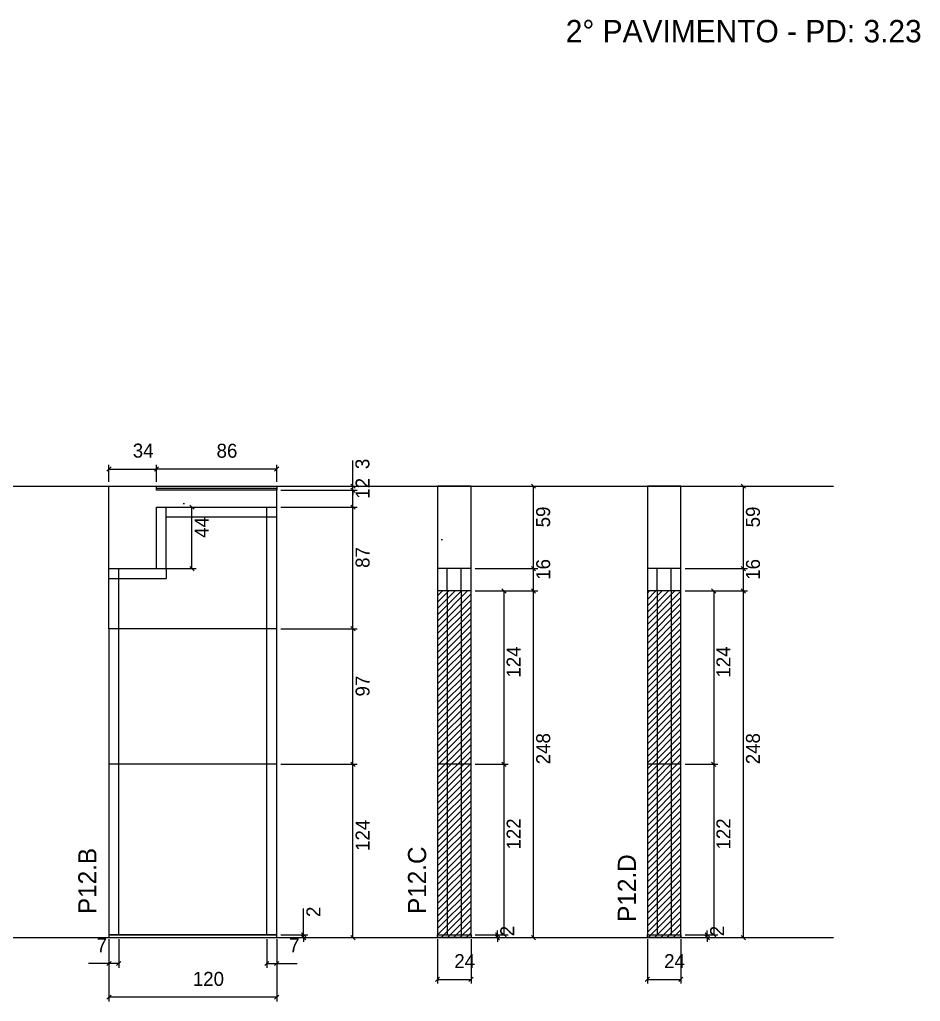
# Model space of a CAD drawing. Header units: metres. Extents: x 1863 to 3279, y 8490 to 9206.
# Drawn here: x 2634 to 3279, y 8490 to 9192 of the extents above; entities that cross this region are included whole.
import ezdxf

# ---------------------------------------------------------------- set-up
doc = ezdxf.new("R2010")
doc.units = ezdxf.units.M
for name, color, linetype in [('COTA', 7, 'Continuous'), ('Hachura', 7, 'Continuous'), ('NOMENCLATURA', 7, 'Continuous'), ('Nível', 7, 'Continuous'), ('Painéis', 7, 'Continuous'), ('SARR_2.2x7', 7, 'Continuous'), ('SARR_EDITAR', 7, 'Continuous'), ('Texto Seção', 7, 'Continuous')]:
    doc.layers.add(name, color=color, linetype=linetype)

msp = doc.modelspace()

# ---------------------------------------------------------------- hatches: boundary and pattern name
at = {"layer": 'COTA'}
h = msp.add_hatch(dxfattribs=at)
h.set_pattern_fill('AR-CONC')
h.paths.add_polyline_path([(2732.34, 8855.16), (2818.34, 8855.16), (2818.34, 8843.16), (2732.34, 8843.16), (2732.34, 8799.16), (2698.34, 8799.16), (2698.34, 8858.16), (2732.34, 8858.16), (2732.34, 8855.16)])
h = msp.add_hatch(dxfattribs=at)
h.set_pattern_fill('AR-CONC')
h.paths.add_polyline_path([(2957.44, 8858.16), (2933.44, 8858.16), (2933.44, 8799.16), (2957.44, 8799.16), (2957.44, 8858.16)])
h = msp.add_hatch(dxfattribs=at)
h.set_pattern_fill('AR-CONC')
h.paths.add_polyline_path([(3107.56, 8858.16), (3083.56, 8858.16), (3083.56, 8799.16), (3107.56, 8799.16), (3107.56, 8858.16)])
at = {"layer": 'Hachura'}
h = msp.add_hatch(dxfattribs=at)
h.set_pattern_fill('ANSI31')
h.paths.add_polyline_path([(2957.44, 8535.16), (2957.44, 8783.16), (2933.44, 8783.16), (2933.44, 8535.16), (2957.44, 8535.16)])
h = msp.add_hatch(dxfattribs=at)
h.set_pattern_fill('ANSI31')
h.paths.add_polyline_path([(3107.56, 8535.16), (3107.56, 8783.16), (3083.56, 8783.16), (3083.56, 8535.16), (3107.56, 8535.16)])

# ---------------------------------------------------------------- linework, layer by layer
at = {"layer": 'COTA', "color": 0, "lineweight": 25}
for p, q in [((2699.84, 8871.87), (2696.84, 8868.87)), ((2730.84, 8868.87), (2733.84, 8871.87)), ((2733.84, 8871.87), (2730.84, 8868.87)), ((2816.84, 8868.87), (2819.84, 8871.87)), ((2871.39, 8859.66), (2874.39, 8856.66)), ((3003.63, 8856.66), (3000.63, 8859.66)), ((3153.75, 8856.66), (3150.75, 8859.66)), ((2874.39, 8853.66), (2871.39, 8856.66)), ((2874.39, 8853.66), (2871.39, 8856.66)), ((2759.21, 8841.66), (2756.21, 8844.66)), ((2871.39, 8844.66), (2874.39, 8841.66)), ((2874.39, 8841.66), (2871.39, 8844.66)), ((2756.21, 8800.66), (2759.21, 8797.66)), ((3000.63, 8800.66), (3003.63, 8797.66)), ((3003.63, 8797.66), (3000.63, 8800.66)), ((3150.75, 8800.66), (3153.75, 8797.66)), ((3153.75, 8797.66), (3150.75, 8800.66)), ((2982.44, 8781.66), (2979.44, 8784.66)), ((3003.63, 8781.66), (3000.63, 8784.66)), ((3000.63, 8784.66), (3003.63, 8781.66)), ((3132.56, 8781.66), (3129.56, 8784.66)), ((3153.75, 8781.66), (3150.75, 8784.66)), ((3150.75, 8784.66), (3153.75, 8781.66)), ((2874.39, 8754.66), (2871.39, 8757.66)), ((2871.39, 8757.66), (2874.39, 8754.66)), ((2874.39, 8657.66), (2871.39, 8660.66)), ((2871.39, 8660.66), (2874.39, 8657.66)), ((2979.44, 8660.66), (2982.44, 8657.66)), ((2982.44, 8657.66), (2979.44, 8660.66)), ((3129.56, 8660.66), (3132.56, 8657.66)), ((3132.56, 8657.66), (3129.56, 8660.66)), ((2836.1, 8538.66), (2839.1, 8535.66)), ((2839.1, 8533.66), (2836.1, 8536.66)), ((2871.39, 8536.66), (2874.39, 8533.66)), ((2974.85, 8538.66), (2977.85, 8535.66)), ((2977.85, 8533.66), (2974.85, 8536.66)), ((2979.44, 8538.66), (2982.44, 8535.66)), ((3000.63, 8536.66), (3003.63, 8533.66)), ((3124.97, 8538.66), (3127.97, 8535.66)), ((3127.97, 8533.66), (3124.97, 8536.66)), ((3129.56, 8538.66), (3132.56, 8535.66)), ((3150.75, 8536.66), (3153.75, 8533.66)), ((2699.84, 8518.15), (2696.84, 8515.15)), ((2703.84, 8515.15), (2706.84, 8518.15)), ((2812.84, 8518.15), (2809.84, 8515.15)), ((2816.84, 8515.15), (2819.84, 8518.15)), ((2934.94, 8506.77), (2931.94, 8503.77)), ((2955.94, 8503.77), (2958.94, 8506.77)), ((3085.06, 8506.77), (3082.06, 8503.77)), ((3106.06, 8503.77), (3109.06, 8506.77)), ((2699.84, 8494.05), (2696.84, 8491.05)), ((2816.84, 8491.05), (2819.84, 8494.05))]:
    msp.add_line(p, q, dxfattribs=at)
at = {"layer": 'COTA', "color": 4, "lineweight": 25}
for p, q in [((2698.34, 8861.16), (2698.34, 8873.37)), ((2732.34, 8861.16), (2732.34, 8873.37)), ((2732.34, 8861.16), (2732.34, 8873.37)), ((2818.34, 8861.16), (2818.34, 8873.37)), ((2872.89, 8858.16), (2872.89, 8876.49)), ((2698.34, 8870.37), (2732.34, 8870.37)), ((2818.34, 8870.37), (2732.34, 8870.37)), ((2821.34, 8858.16), (2875.89, 8858.16)), ((2872.89, 8855.16), (2872.89, 8858.16)), ((2960.44, 8858.16), (3005.13, 8858.16)), ((3002.13, 8799.16), (3002.13, 8858.16)), ((3110.56, 8858.16), (3155.25, 8858.16)), ((3152.25, 8799.16), (3152.25, 8858.16)), ((2821.34, 8855.16), (2875.89, 8855.16)), ((2821.34, 8855.16), (2875.89, 8855.16)), ((2872.89, 8843.16), (2872.89, 8855.16)), ((2872.89, 8855.16), (2872.89, 8852.16)), ((2735.34, 8843.16), (2760.71, 8843.16)), ((2757.71, 8799.16), (2757.71, 8843.16)), ((2821.34, 8843.16), (2875.89, 8843.16)), ((2821.34, 8843.16), (2875.89, 8843.16)), ((2872.89, 8756.16), (2872.89, 8843.16)), ((2735.34, 8799.16), (2760.71, 8799.16)), ((2960.44, 8799.16), (3005.13, 8799.16)), ((2960.44, 8799.16), (3005.13, 8799.16)), ((3002.13, 8783.16), (3002.13, 8799.16)), ((3110.56, 8799.16), (3155.25, 8799.16)), ((3110.56, 8799.16), (3155.25, 8799.16)), ((3152.25, 8783.16), (3152.25, 8799.16)), ((2960.44, 8783.16), (3005.13, 8783.16)), ((2960.44, 8783.16), (2983.94, 8783.16)), ((2960.44, 8783.16), (3005.13, 8783.16)), ((2980.94, 8783.16), (2980.94, 8659.16)), ((3002.13, 8535.16), (3002.13, 8783.16)), ((3110.56, 8783.16), (3155.25, 8783.16)), ((3110.56, 8783.16), (3134.06, 8783.16)), ((3110.56, 8783.16), (3155.25, 8783.16)), ((3131.06, 8783.16), (3131.06, 8659.16)), ((3152.25, 8535.16), (3152.25, 8783.16)), ((2821.34, 8756.16), (2875.89, 8756.16)), ((2821.34, 8756.16), (2875.89, 8756.16)), ((2872.89, 8659.16), (2872.89, 8756.16)), ((2821.34, 8659.16), (2875.89, 8659.16)), ((2821.34, 8659.16), (2875.89, 8659.16)), ((2872.89, 8535.16), (2872.89, 8659.16)), ((2960.44, 8659.16), (2983.94, 8659.16)), ((2960.44, 8659.16), (2983.94, 8659.16)), ((2980.94, 8659.16), (2980.94, 8537.16)), ((3110.56, 8659.16), (3134.06, 8659.16)), ((3110.56, 8659.16), (3134.06, 8659.16)), ((3131.06, 8659.16), (3131.06, 8537.16)), ((2837.6, 8537.16), (2837.6, 8555.96)), ((2698.34, 8534.16), (2698.34, 8489.55)), ((2705.34, 8534.16), (2705.34, 8513.65)), ((2811.34, 8534.16), (2811.34, 8513.65)), ((2818.34, 8534.16), (2818.34, 8489.55)), ((2821.34, 8537.16), (2840.6, 8537.16)), ((2821.34, 8535.16), (2840.6, 8535.16)), ((2821.34, 8535.16), (2875.89, 8535.16)), ((2837.6, 8535.16), (2837.6, 8537.16)), ((2837.6, 8535.16), (2837.6, 8532.16)), ((2933.44, 8534.16), (2933.44, 8502.27)), ((2957.44, 8534.16), (2957.44, 8502.27)), ((2960.44, 8537.16), (2979.35, 8537.16)), ((2960.44, 8537.16), (2983.94, 8537.16)), ((2960.44, 8535.16), (2979.35, 8535.16)), ((2960.44, 8535.16), (3005.13, 8535.16)), ((2976.35, 8537.16), (2976.35, 8540.16)), ((2976.35, 8535.16), (2976.35, 8537.16)), ((2976.35, 8535.16), (2976.35, 8532.16)), ((3083.56, 8534.16), (3083.56, 8502.27)), ((3107.56, 8534.16), (3107.56, 8502.27)), ((3110.56, 8537.16), (3129.47, 8537.16)), ((3110.56, 8537.16), (3134.06, 8537.16)), ((3110.56, 8535.16), (3129.47, 8535.16)), ((3110.56, 8535.16), (3155.25, 8535.16)), ((3126.47, 8537.16), (3126.47, 8540.16)), ((3126.47, 8535.16), (3126.47, 8537.16)), ((3126.47, 8535.16), (3126.47, 8532.16)), ((2698.34, 8532.16), (2698.34, 8513.65)), ((2818.34, 8532.16), (2818.34, 8513.65)), ((2698.34, 8516.65), (2683.61, 8516.65)), ((2705.34, 8516.65), (2698.34, 8516.65)), ((2811.34, 8516.65), (2818.34, 8516.65)), ((2818.34, 8516.65), (2833.07, 8516.65)), ((2933.44, 8505.27), (2957.44, 8505.27)), ((3083.56, 8505.27), (3107.56, 8505.27)), ((2818.34, 8492.55), (2698.34, 8492.55))]:
    msp.add_line(p, q, dxfattribs=at)
at = {"layer": 'COTA', "color": 241, "lineweight": 25}
for p, q in [((2698.34, 8799.16), (2698.34, 8858.16)), ((2698.34, 8858.16), (2732.34, 8858.16)), ((2818.34, 8843.16), (2818.34, 8855.16))]:
    msp.add_line(p, q, dxfattribs=at)
for points in [[(2957.44, 8799.16), (2957.44, 8858.16), (2933.44, 8858.16), (2933.44, 8799.16)], [(3107.56, 8799.16), (3107.56, 8858.16), (3083.56, 8858.16), (3083.56, 8799.16)]]:
    msp.add_lwpolyline(points, dxfattribs=at)
at = {"layer": 'Nível', "color": 4, "lineweight": 25}
for p, q in [((2204.29, 8858.16), (3216.68, 8858.16)), ((2306.48, 8535.16), (3216.68, 8535.16))]:
    msp.add_line(p, q, dxfattribs=at)
at = {"layer": 'Painéis', "color": 200, "lineweight": 25}
for p, q in [((2732.34, 8843.16), (2818.34, 8843.16)), ((2732.34, 8799.16), (2732.34, 8843.16)), ((2818.34, 8756.16), (2818.34, 8843.16)), ((2698.34, 8756.16), (2698.34, 8799.16)), ((2698.34, 8799.16), (2732.34, 8799.16)), ((2933.44, 8799.16), (2933.44, 8537.16)), ((2957.44, 8799.16), (2933.44, 8799.16)), ((2957.44, 8537.16), (2957.44, 8799.16)), ((3083.56, 8799.16), (3083.56, 8537.16)), ((3107.56, 8799.16), (3083.56, 8799.16)), ((3107.56, 8537.16), (3107.56, 8799.16)), ((2957.44, 8783.16), (2933.44, 8783.16)), ((3107.56, 8783.16), (3083.56, 8783.16)), ((2698.34, 8756.16), (2698.34, 8535.16)), ((2818.34, 8756.16), (2698.34, 8756.16)), ((2818.34, 8535.16), (2818.34, 8756.16)), ((2818.34, 8659.16), (2698.34, 8659.16)), ((2957.44, 8659.16), (2933.44, 8659.16)), ((3107.56, 8659.16), (3083.56, 8659.16)), ((2698.34, 8537.16), (2818.34, 8537.16)), ((2933.44, 8537.16), (2957.44, 8537.16)), ((3083.56, 8537.16), (3107.56, 8537.16))]:
    msp.add_line(p, q, dxfattribs=at)
for points in [[(2818.34, 8855.16), (2732.34, 8855.16), (2732.34, 8858.16), (2818.34, 8858.16)], [(2818.34, 8537.16), (2698.34, 8537.16), (2698.34, 8535.16), (2818.34, 8535.16)], [(2933.44, 8537.16), (2957.44, 8537.16), (2957.44, 8535.16), (2933.44, 8535.16)], [(3083.56, 8537.16), (3107.56, 8537.16), (3107.56, 8535.16), (3083.56, 8535.16)]]:
    msp.add_lwpolyline(points, close=True, dxfattribs=at)
at = {"layer": 'SARR_2.2x7', "color": 40, "lineweight": 25}
for p, q in [((2739.34, 8799.16), (2739.34, 8843.16)), ((2811.34, 8756.16), (2811.34, 8843.16)), ((2739.34, 8836.16), (2818.34, 8836.16)), ((2705.34, 8756.16), (2705.34, 8799.16)), ((2732.34, 8799.16), (2739.34, 8799.16)), ((2739.34, 8799.16), (2739.34, 8792.16)), ((2940.44, 8783.16), (2940.44, 8799.16)), ((2950.44, 8783.16), (2950.44, 8799.16)), ((3090.56, 8783.16), (3090.56, 8799.16)), ((3100.56, 8783.16), (3100.56, 8799.16)), ((2698.34, 8792.16), (2739.34, 8792.16)), ((2940.44, 8783.16), (2940.44, 8537.16)), ((2950.44, 8783.16), (2950.44, 8537.16)), ((3090.56, 8783.16), (3090.56, 8537.16)), ((3100.56, 8783.16), (3100.56, 8537.16)), ((2705.34, 8659.16), (2705.34, 8756.16)), ((2811.34, 8659.16), (2811.34, 8756.16)), ((2705.34, 8537.16), (2705.34, 8659.16)), ((2811.34, 8537.16), (2811.34, 8659.16))]:
    msp.add_line(p, q, dxfattribs=at)
at = {"layer": 'SARR_EDITAR', "color": 141, "lineweight": 25}
msp.add_line((2732.34, 8856.66), (2818.34, 8856.66), dxfattribs=at)

# ---------------------------------------------------------------- texts
at = {"layer": 'COTA', "color": 240, "lineweight": 25}
for s, p in [('34', (2715.34, 8878.59)), ('86', (2775.34, 8878.49)), ('7', (2689.47, 8524.72)), ('7', (2827.2, 8524.72)), ('24', (2945.44, 8513.34)), ('24', (3095.56, 8513.34)), ('120', (2758.34, 8500.65))]:
    msp.add_text(s, height=10, dxfattribs=at).set_placement(p)
for s, p in [('3', (2884.67, 8870.33)), ('12', (2884.83, 8849.16)), ('59', (3013.99, 8828.66)), ('59', (3164.11, 8828.66)), ('44', (2769.64, 8821.16)), ('87', (2884.8, 8799.66)), ('16', (3014.03, 8791.16)), ('16', (3164.15, 8791.16)), ('124', (2992.86, 8721.16)), ('124', (3142.98, 8721.16)), ('97', (2884.79, 8707.66)), ('248', (3014.03, 8659.16)), ('248', (3164.15, 8659.16)), ('124', (2884.82, 8597.16)), ('122', (2992.88, 8598.16)), ('122', (3143, 8598.16)), ('2', (2849.6, 8549.91)), ('2', (2988.35, 8536.16)), ('2', (3138.47, 8536.16))]:
    msp.add_text(s, height=10, rotation=90, dxfattribs=at).set_placement(p)
at = {"layer": 'NOMENCLATURA', "color": 2, "lineweight": 25}
msp.add_text('2° PAVIMENTO - PD: 3.23', height=16, dxfattribs=at).set_placement((3025.18, 9175.67))
at = {"layer": 'Texto Seção', "color": 7, "lineweight": 15}
for s, p in [('P12.B', (2689.39, 8551.99)), ('P12.C', (2925.29, 8552.06)), ('P12.D', (3075.41, 8546.45))]:
    msp.add_text(s, height=13, rotation=90, dxfattribs=at).set_placement(p)

doc.saveas('drawing.dxf')
